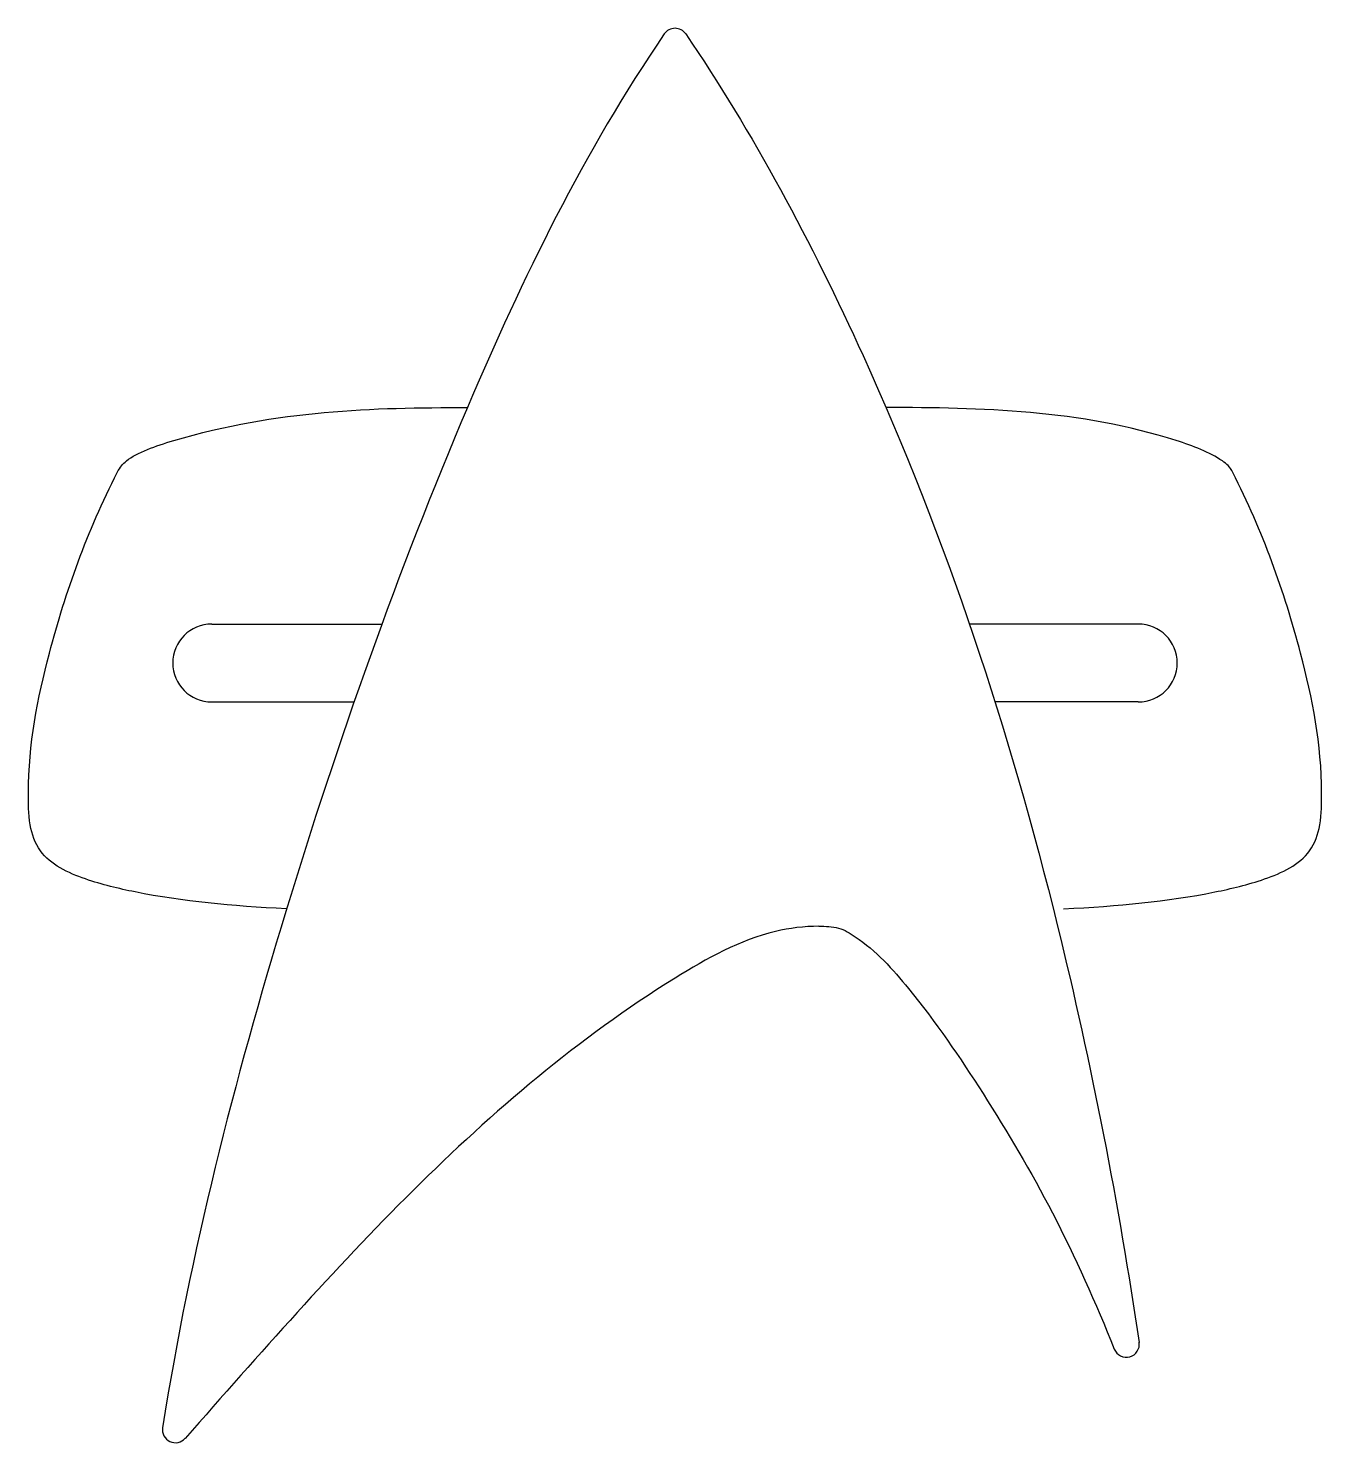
# Model space of a CAD drawing. Header units: millimetres. Extents: x -25.8 to 24.1, y -17 to 37.5.
import ezdxf

# ---------------------------------------------------------------- set-up
doc = ezdxf.new("R2010")
doc.units = ezdxf.units.MM
doc.layers.get('0').update_dxf_attribs({"linetype": 'CONTINUOUS'})

msp = doc.modelspace()

# ---------------------------------------------------------------- linework, layer by layer
for p, q in [((-18.732, 14.579), (-12.17, 14.579)), ((16.988, 14.579), (10.481, 14.579)), ((-18.732, 11.579), (-13.242, 11.579)), ((16.988, 11.579), (11.466, 11.579))]:
    msp.add_line(p, q)
for centre, radius, start, end in [((-0.872, 37.049), 0.5, 34.2917, 145.7263), ((-18.732, 13.079), 1.5, 90, 270), ((16.988, 13.079), 1.5, -90, 90), ((16.527, -13.184), 0.5, -158.0354, 8.4726), ((-20.13, -16.48), 0.5, 171.085, 318.5249)]:
    msp.add_arc(centre, radius, start, end)
for points, knots in [([(-1.285, 37.331), (-4.389, 32.775), (-9.745, 21.749), (-16.149, 3.629), (-19.561, -9.625), (-20.624, -16.403)], [0.0119551, 0.0119551, 0.0119551, 0.0119551, 0.2843067, 0.6296186, 0.9719675, 0.9719675, 0.9719675, 0.9719675]), ([(-0.459, 37.331), (2.123, 33.545), (8.165, 22.221), (13.671, 5.472), (16.237, -7.846), (17.021, -13.111)], [0.0127088, 0.0127088, 0.0127088, 0.0127088, 0.2524228, 0.6465877, 0.9213614, 0.9213614, 0.9213614, 0.9213614]), ([(-22.372, 20.429), (-22.265, 20.639), (-21.825, 21.133), (-16.807, 22.827), (-12.523, 22.929), (-8.872, 22.929)], [0, 0, 0, 0, 0.045181, 0.185905, 1, 1, 1, 1]), ([(20.628, 20.429), (20.528, 20.642), (19.942, 21.128), (15.45, 22.822), (10.866, 22.927), (7.263, 22.929)], [0, 0, 0, 0, 0.0451806, 0.1859054, 0.9899267, 0.9899267, 0.9899267, 0.9899267]), ([(-25.797, 8.079), (-25.797, 9.938), (-24.968, 14.149), (-23.532, 18.153), (-22.372, 20.429)], [0, 0, 0, 0, 0.421824, 1, 1, 1, 1]), ([(24.053, 8.079), (24.053, 9.938), (23.224, 14.149), (21.787, 18.153), (20.628, 20.429)], [0, 0, 0, 0, 0.421824, 1, 1, 1, 1]), ([(-15.843, 3.6), (-17.985, 3.712), (-20.424, 3.932), (-23.613, 4.686), (-25.303, 5.459), (-25.806, 6.88), (-25.797, 7.702), (-25.797, 8.079)], [0, 0, 0, 0, 0.481282, 0.642862, 0.810896, 0.898358, 1, 1, 1, 1]), ([(14.098, 3.6), (16.241, 3.712), (18.68, 3.932), (21.869, 4.686), (23.558, 5.459), (24.062, 6.88), (24.053, 7.702), (24.053, 8.079)], [0, 0, 0, 0, 0.481282, 0.642862, 0.810896, 0.898358, 1, 1, 1, 1]), ([(4.678, 2.929), (4.101, 2.929), (2.135, 2.68), (-7.394, -2.615), (-14.035, -10.341), (-19.755, -16.812)], [0, 0, 0, 0, 0.0501921, 0.1773212, 0.9497619, 0.9497619, 0.9497619, 0.9497619]), ([(4.678, 2.929), (4.929, 2.929), (5.439, 2.924), (6.715, 2.169), (8.638, 0.031), (11.118, -3.601), (13.797, -8.117), (15.352, -11.609), (16.063, -13.371)], [0, 0, 0, 0, 0.03028, 0.0595836, 0.1747124, 0.3743669, 0.5882734, 0.8144511, 0.8144511, 0.8144511, 0.8144511])]:
    msp.add_open_spline(points, degree=3, knots=knots)

doc.saveas('drawing.dxf')
